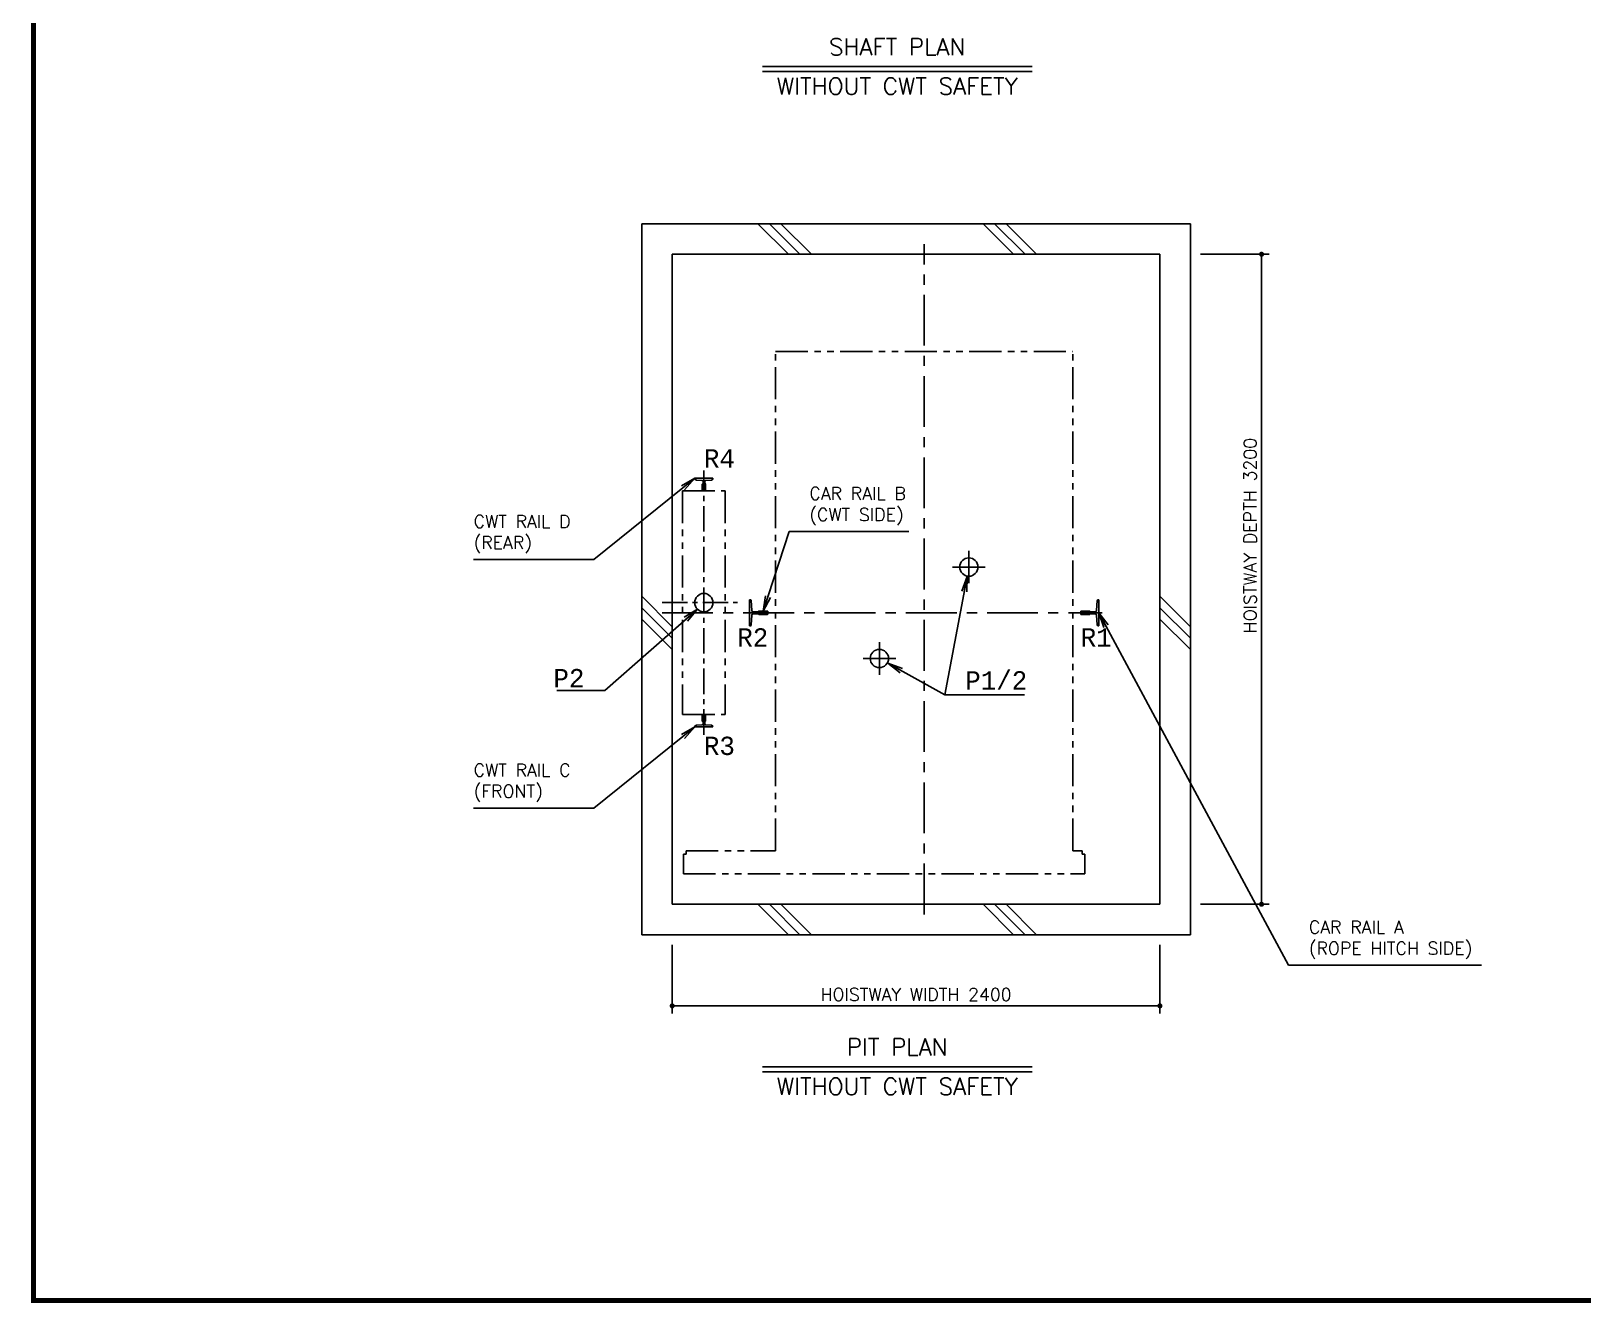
# Model space of a CAD drawing. Header units: millimetres. Extents: x -106996 to 276536, y -21995 to 37993.
# Drawn here: x 488 to 8124, y -14512 to -8251 of the extents above; entities that cross this region are included whole.
import ezdxf
from ezdxf.enums import TextEntityAlignment as Align

# ---------------------------------------------------------------- set-up
doc = ezdxf.new("R2010")
doc.units = ezdxf.units.MM
doc.header["$LTSCALE"] = 100
doc.linetypes.add('CENTERX2', pattern=[4, 2.5, -0.5, 0.5, -0.5])
doc.linetypes.add('PHANTOM2', pattern=[31.749999999999986, 15.875, -3.174999999999998, 3.174999999999998, -3.174999999999998, 3.174999999999998, -3.174999999999998])
doc.layers.get('0').update_dxf_attribs({"color": 3})
for name, color, linetype in [('BUFFER', 3, 'Continuous'), ('BUILDING', 3, 'Continuous'), ('CENTER-LINE', 7, 'CENTERX2'), ('CWT', 1, 'Continuous'), ('DIM', 2, 'Continuous'), ('FRAME', 5, 'Continuous'), ('OTHERS', 4, 'Continuous'), ('W-DASHED-LINE', 111, 'PHANTOM2')]:
    doc.layers.add(name, color=color, linetype=linetype)
doc.styles.get("Standard").update_dxf_attribs({"font": 'romans.shx', "bigfont": 'bigfont.shx'})
doc.styles.add('STYLE1', font='monos.ttf')
doc.dimstyles.new('1-50IN', dxfattribs={"dimscale": 25, "dimtxt": 2.5, "dimasz": 1, "dimexe": 1.5, "dimexo": 2, "dimgap": 1, "dimtad": 3, "dimdsep": 46, "dimtxsty": 'Standard', "dimblk1": 'DOT', "dimblk2": 'DOT', "dimsah": 1, "dimcen": 0.09, "dimclrd": 256, "dimclre": 256, "dimclrt": 256, "dimadec": 0, "dimazin": 0, "dimtfac": 1, "dimtmove": 0, "dimatfit": 3, "dimldrblk": 'DOT', "dimfxl": 0, "dimtolj": 1, "dimtzin": 0, "dimarcsym": 0})
doc.dimstyles.new('1-50IN-ARROW', dxfattribs={"dimscale": 25, "dimtxt": 2.5, "dimasz": 3, "dimexe": 1.5, "dimexo": 2, "dimgap": 1, "dimtad": 3, "dimdsep": 46, "dimtxsty": 'Standard', "dimblk1": 'OPEN', "dimblk2": 'OPEN', "dimsah": 1, "dimcen": 0.09, "dimclrd": 256, "dimclre": 256, "dimclrt": 256, "dimadec": 0, "dimazin": 0, "dimtfac": 1, "dimtmove": 0, "dimatfit": 3, "dimldrblk": 'OPEN', "dimfxl": 0, "dimtolj": 1, "dimtzin": 0, "dimarcsym": 0})

# ---------------------------------------------------------------- blocks, each defined once
blk = doc.blocks.new('SHAFT_PLAN_O')
at = {"layer": 'DIM'}
for p, q in [((-663.7281787953686, 25), (663.7281787953686, 25)), ((-663.7281787953686, 0), (663.7281787953686, 0))]:
    blk.add_line(p, q, dxfattribs=at)
blk.add_text('SHAFT PLAN', height=83.33333333333333, rotation=2.503791269200001e-06, dxfattribs=at).set_placement((0, 55), align=Align.BOTTOM_CENTER)
blk.add_text('WITHOUT CWT SAFETY', height=83.33333333333333, rotation=2.503791269200001e-06, dxfattribs=at).set_placement((0, -30), align=Align.TOP_CENTER)
blk = doc.blocks.new('BUFFER')
at = {"layer": 'BUFFER'}
blk.add_circle((-0.371045374865389, 0), 45, dxfattribs=at)
blk = doc.blocks.new('RAIL3')
at = {"layer": 'OTHERS'}
for p, q in [((-84.78717037427214, 63.500000000015), (-88.8999938959614, 63.500000000015)), ((-88.8999938959614, -63.49999999998498), (-88.8999938959614, 63.500000000015)), ((-78.1619858602362, 11.61766559720899), (-80.79314134494143, 59.71847680161681)), ((-49.05591312263277, 5.000000000015003), (-71.17243505890701, 5.000000000015003)), ((-0.7999938959551403, 7.940000000018243), (-44.49999389595222, 7.940000000018243)), ((0, 7.139999999998963), (-0.8000000000029102, 7.940000000003238)), ((0, -7.139999999998963), (0, 7.139999999998963)), ((0, -7.139999999998963), (0, 7.139999999998963)), ((-84.78717037427214, -63.49999999998498), (-88.8999938959614, -63.49999999998498)), ((-80.79314134494143, -59.71847680158589), (-78.1619858602362, -11.61766559717898)), ((-49.05591312263277, -4.999999999984993), (-71.17243505890701, -4.999999999984993)), ((-29.85245383900519, -7.939999999987321), (-44.49999389595222, -7.939999999987321)), ((-0.7999938959551403, -7.939999999987321), (-29.85245383900519, -7.939999999987321)), ((0, -7.139999999998963), (-0.8000000000029102, -7.940000000001872))]:
    blk.add_line(p, q, dxfattribs=at)
for centre, radius, start, end in [((-84.78717037427214, 59.50000000001502), 3.999999999996709, 3.131007747822764, 90), ((-71.17243505890701, 12.000000000015), 7.000000000002049, 183.1310077478226, 270), ((-49.05591312263277, 10.00000000001591), 5, 270, 325.2928902828995), ((-49.05591312263277, 10.00000000001591), 5, 325.2928902828995, 335.6694662591475), ((-84.78717037427214, -59.49999999998453), 4.00000000000034, 270, 356.8689922521772), ((-71.17243505890701, -11.99999999998454), 6.999999999999888, 90, 176.8689922521772), ((-49.05591312263277, -9.999999999984084), 4.99999999999998, 24.33053374085246, 90)]:
    blk.add_arc(centre, radius, start, end, dxfattribs=at)
blk = doc.blocks.new('PCWT_A02_L')
at = {"layer": 'CWT', "linetype": 'PHANTOM2', "ltscale": 0.1}
for p, q in [((-104.9999999999963, 549.999998473977), (-104.9999999999963, -550.0000015260227)), ((-104.9999999999963, 549.999998473977), (105.0000000000036, 549.999998473977)), ((105.0000000000036, 549.999998473977), (105.0000000000036, -550.0000015260227)), ((-104.9999999999963, -550.0000015260227), (105.0000000000036, -550.0000015260227))]:
    blk.add_line(p, q, dxfattribs=at)
at = {"layer": 'OTHERS'}
for p, q in [((3.638e-12, 612.0000045780542), (-44.49999999999635, 612.0000045780542)), ((-44.49999999999635, 612.0000045780542), (-44.49999999999635, 611.4928387624532)), ((3.638e-12, 612.0000045780542), (44.50000000000365, 612.0000045780542)), ((44.50000000000365, 612.0000045780542), (44.50000000000365, 611.4928387624532)), ((-37.13013487527496, 603.5176942472098), (-8.606165702945873, 601.26394853483)), ((-7.939999999995053, 583.4000045780557), (-3.999999999996361, 587.3400045780543)), ((-7.939999999995053, 551.0000045780542), (-7.939999999995053, 583.4000045780557)), ((-7.939999999995053, 551.0000045780542), (-6.939999999995053, 550.0000045780542)), ((3.638e-12, 550.0000045780542), (-6.939999999995053, 550.0000045780542)), ((-3.999999999996361, 587.3400045780543), (-3.999999999996361, 596.2794832128056)), ((3.638e-12, 550.0000045780542), (6.940000000002326, 550.0000045780542)), ((4.000000000003636, 587.3400045780543), (4.000000000003636, 596.2794832128056)), ((7.940000000002326, 583.4000045780557), (4.000000000003636, 587.3400045780543)), ((7.940000000002326, 551.0000045780542), (6.940000000002326, 550.0000045780542)), ((7.940000000002326, 551.0000045780542), (7.940000000002326, 583.4000045780557)), ((37.13013487528224, 603.5176942472133), (8.606165702953147, 601.26394853483)), ((-37.13013487527496, -603.5176911951785), (-8.606165702945873, -601.2639454827986)), ((-7.939999999995053, -551.000001526023), (-6.939999999995053, -550.0000015260227)), ((-7.939999999995053, -551.000001526023), (-7.939999999995053, -583.4000015260244)), ((-7.939999999995053, -583.4000015260244), (-3.999999999996361, -587.3400015260231)), ((3.638e-12, -550.0000015260227), (-6.939999999995053, -550.0000015260227)), ((-3.999999999996361, -587.3400015260231), (-3.999999999996361, -596.2794801607743)), ((3.638e-12, -550.0000015260227), (6.940000000002326, -550.0000015260227)), ((7.940000000002326, -583.4000015260244), (4.000000000003636, -587.3400015260231)), ((4.000000000003636, -587.3400015260231), (4.000000000003636, -596.2794801607743)), ((7.940000000002326, -551.000001526023), (6.940000000002326, -550.0000015260227)), ((7.940000000002326, -551.000001526023), (7.940000000002326, -583.4000015260244)), ((37.13013487528224, -603.5176911951821), (8.606165702953147, -601.2639454827986)), ((-44.49999999999635, -612.0000015260227), (-44.49999999999635, -611.4928357104218)), ((3.638e-12, -612.0000015260227), (-44.49999999999635, -612.0000015260227)), ((3.638e-12, -612.0000015260227), (44.50000000000365, -612.0000015260227)), ((44.50000000000365, -612.0000015260227), (44.50000000000365, -611.4928357104218))]:
    blk.add_line(p, q, dxfattribs=at)
for centre, radius, start, end in [((-36.49999999999636, 611.4928387624532), 8, 180, 265.4823116983306), ((36.50000000000364, 611.4928387624532), 8, 274.5176883016693, 0), ((-8.999999999996364, 596.2794832128056), 5, 0, 85.48231169833065), ((9.000000000003636, 596.2794832128056), 5, 94.51768830166938, 180), ((-36.49999999999636, -611.4928357104218), 8, 94.51768830166938, 180), ((-8.999999999996364, -596.2794801607743), 5, 274.5176883016693, 0), ((9.000000000003636, -596.2794801607743), 5, 180, 265.4823116983306), ((36.50000000000364, -611.4928357104218), 8, 0, 85.48231169833065)]:
    blk.add_arc(centre, radius, start, end, dxfattribs=at)
blk = doc.blocks.new('_OPEN')
at = {"color": 0, "linetype": 'ByBlock'}
for p, q in [((-1, 0.1666666666666666), (0, 0)), ((0, 0), (-1, -0.1666666666666666)), ((0, 0), (-1, 0))]:
    blk.add_line(p, q, dxfattribs=at)
blk = doc.blocks.new('_DOT')
at = {"color": 0, "linetype": 'ByBlock'}
blk.add_line((-0.5, 0), (-1, 0), dxfattribs=at)
at = {"color": 0, "linetype": 'ByBlock', "const_width": 0.5}
blk.add_lwpolyline([(-0.25, 0, 1), (0.25, 0, 1)], format="xyb", close=True, dxfattribs=at)
blk = doc.blocks.new('*D213')
at = {"layer": 'DEFPOINTS', "color": 0, "transparency": 16777216}
for p in [(3642.500004035668, -12699.99999691218), (6042.500004035668, -12699.99999691218), (6042.500004035668, -13049.99999691218)]:
    blk.add_point(p, dxfattribs=at)
at = {"layer": 'DIM', "lineweight": -2, "transparency": 16777216}
for p, q in [((3642.500004035668, -12749.99999691218), (3642.500004035668, -13087.49999691218)), ((6042.500004035668, -12749.99999691218), (6042.500004035668, -13087.49999691218)), ((3667.500004035668, -13049.99999691218), (6017.500004035668, -13049.99999691218))]:
    blk.add_line(p, q, dxfattribs=at)
at = {"layer": 'DIM', "lineweight": -2, "transparency": 16777216, "xscale": 25, "yscale": 25, "zscale": 25, "rotation": 180}
blk.add_blockref('_DOT', (3642.500004035668, -13049.99999691218), dxfattribs=at)
at = {"layer": 'DIM', "lineweight": -2, "transparency": 16777216, "xscale": 25, "yscale": 25, "zscale": 25}
blk.add_blockref('_DOT', (6042.500004035668, -13049.99999691218), dxfattribs=at)
at = {"layer": 'DIM', "transparency": 16777216, "insert": (4842.500004035668, -12993.74999691218), "char_height": 62.5, "attachment_point": 5}
blk.add_mtext('\\A1;HOISTWAY WIDTH 2400', dxfattribs=at)
blk = doc.blocks.new('*D214')
at = {"layer": 'DEFPOINTS', "color": 0, "transparency": 16777216}
for p in [(6192.500004035668, -9349.999996912184), (6542.500004035667, -9349.999996912184), (6192.500004035668, -12549.99999691218)]:
    blk.add_point(p, dxfattribs=at)
at = {"layer": 'DIM', "lineweight": -2, "transparency": 16777216}
for p, q in [((6242.500004035668, -9349.999996912184), (6580.000004035667, -9349.999996912184)), ((6542.500004035666, -12524.99999691218), (6542.500004035667, -9374.999996912184)), ((6242.500004035668, -12549.99999691218), (6580.000004035666, -12549.99999691218))]:
    blk.add_line(p, q, dxfattribs=at)
at = {"layer": 'DIM', "lineweight": -2, "transparency": 16777216, "xscale": 25, "yscale": 25, "zscale": 25}
for p, rotation in [((6542.500004035667, -9349.999996912184), 90), ((6542.500004035666, -12549.99999691218), 270)]:
    blk.add_blockref('_DOT', p, dxfattribs=dict(at, rotation=rotation))
at = {"layer": 'DIM', "transparency": 16777216, "insert": (6486.250004035668, -10734.99999691218), "char_height": 62.5, "attachment_point": 5, "rotation": 90}
blk.add_mtext('\\A1;HOISTWAY DEPTH 3200', dxfattribs=at)
blk = doc.blocks.new('PIT_PLAN_O')
at = {"layer": 'DIM'}
for p, q in [((-663.7281787953677, 25), (663.7281787953688, 25)), ((-663.7281787953677, 0), (663.7281787953688, 0))]:
    blk.add_line(p, q, dxfattribs=at)
blk.add_text('PIT PLAN', height=83.33333333333333, rotation=2.503791269200001e-06, dxfattribs=at).set_placement((9.095e-13, 56.25), align=Align.BOTTOM_CENTER)
blk.add_text('WITHOUT CWT SAFETY', height=83.33333333333333, rotation=2.503791269200001e-06, dxfattribs=at).set_placement((9.095e-13, -30), align=Align.TOP_CENTER)
blk = doc.blocks.new('P1-2_L')
at = {"layer": 'DIM', "insert": (201.9121567127877, -379.1028442619937), "char_height": 90, "attachment_point": 7, "style": 'STYLE1'}
blk.add_mtext('P1/2', dxfattribs=at)
at = {"layer": 'DIM'}
blk.add_leader([(211.2368925325827, 178.3153295536758), (101.9121567127877, -404.1028442619937)], dimstyle='1-50IN-ARROW', dxfattribs=at)
at = {"layer": 'DIM', "annotation_type": 0, "has_hookline": 1, "hookline_direction": 0, "text_width": 291.5038650737877}
blk.add_leader([(-178.4919278435118, -248.0939260096129), (101.9121567127877, -404.1028442619937), (176.9121567127877, -404.1028442619937)], dimstyle='1-50IN-ARROW', dxfattribs=at)

msp = doc.modelspace()

# ---------------------------------------------------------------- linework, layer by layer
at = {"layer": 'BUILDING'}
for p, q in [((3492.500004035668, -9199.999996912184), (6192.500004035668, -9199.999996912184)), ((3492.500004035668, -12699.99999691218), (3492.500004035668, -9199.999996912184)), ((4214.680004035676, -9349.999996912184), (4064.680004035661, -9199.999996912184)), ((4271.250004035668, -9349.999996912184), (4121.250004035668, -9199.999996912184)), ((4327.820004035661, -9349.999996912184), (4177.820004035661, -9199.999996912184)), ((5322.180004035676, -9349.999996912184), (5172.180004035676, -9199.999996912184)), ((5378.750004035668, -9349.999996912184), (5228.750004035668, -9199.999996912184)), ((5435.320004035661, -9349.999996912184), (5285.320004035661, -9199.999996912184)), ((6192.500004035668, -12699.99999691218), (6192.500004035668, -9199.999996912184)), ((3642.500004035668, -9349.999996912184), (6042.500004035668, -9349.999996912184)), ((3642.500004035668, -12549.99999691218), (3642.500004035668, -9349.999996912184)), ((6042.500004035668, -12549.99999691218), (6042.500004035668, -9349.999996912184)), ((3492.500004035668, -11033.42999691218), (3642.500004035668, -11183.42999691218)), ((6042.500004035668, -11033.42999691218), (6192.500004035668, -11183.42999691218)), ((3492.500004035668, -11089.99999691218), (3642.500004035668, -11239.99999691218)), ((3492.500004035668, -11146.56999691218), (3642.500004035668, -11296.56999691218)), ((6042.500004035668, -11089.99999691218), (6192.500004035668, -11239.99999691218)), ((6042.500004035668, -11146.56999691218), (6192.500004035668, -11296.56999691218)), ((3642.500004035668, -12549.99999691218), (6042.500004035668, -12549.99999691218)), ((4214.680004035676, -12699.99999691218), (4064.680004035661, -12549.99999691218)), ((4271.250004035668, -12699.99999691218), (4121.250004035668, -12549.99999691218)), ((4327.820004035661, -12699.99999691218), (4177.820004035661, -12549.99999691218)), ((5322.180004035676, -12699.99999691218), (5172.180004035676, -12549.99999691218)), ((5378.750004035668, -12699.99999691218), (5228.750004035668, -12549.99999691218)), ((5435.320004035661, -12699.99999691218), (5285.320004035661, -12549.99999691218)), ((3492.500004035668, -12699.99999691218), (6192.500004035668, -12699.99999691218))]:
    msp.add_line(p, q, dxfattribs=at)
at = {"layer": 'CENTER-LINE'}
for p, q in [((4882.500004035668, -12599.99999691218), (4882.500004035668, -9299.999996912184)), ((5102.500004035668, -10969.99999691218), (5102.500004035668, -10809.99999691218)), ((5022.500004035668, -10889.99999691218), (5182.500004035668, -10889.99999691218)), ((3592.500004035668, -11114.99999691218), (5757.500004035668, -11114.99999691218)), ((4662.500004035668, -11419.99999691218), (4662.500004035668, -11259.99999691218)), ((4582.500004035668, -11339.99999691218), (4742.500004035668, -11339.99999691218))]:
    msp.add_line(p, q, dxfattribs=at)
at = {"layer": 'CENTER-LINE', "ltscale": 0.5}
for p, q in [((3798.500004035668, -11714.99999691218), (3798.500004035668, -10414.99999691218)), ((3592.500004035668, -11064.99999691218), (3963.500004035668, -11064.99999691218))]:
    msp.add_line(p, q, dxfattribs=at)
at = {"layer": 'FRAME', "const_width": 25}
msp.add_lwpolyline([(500.0000040356681, -14499.99999691219), (20500.00000403567, -14499.99999691219), (20500.00000403567, -499.9999969121836), (500.0000040356681, -499.9999969121836)], close=True, dxfattribs=at)
at = {"layer": 'W-DASHED-LINE', "ltscale": 0.1}
for p, q in [((4151.500004035668, -9828.999996912184), (5613.500004035668, -9828.999996912184)), ((4151.500004035668, -12286.49999691218), (4151.500004035668, -9828.999996912184)), ((5613.500004035668, -12286.49999691218), (5613.500004035668, -9828.999996912184)), ((3710.500004035668, -12286.49999691218), (4151.500004035668, -12286.49999691218)), ((3710.500004035668, -12303.99999691218), (3710.500004035668, -12286.49999691218)), ((5613.500004035668, -12286.49999691218), (5659.500004035668, -12286.49999691218)), ((5659.500004035668, -12303.99999691218), (5659.500004035668, -12286.49999691218)), ((3697.500004035668, -12303.99999691218), (3710.500004035668, -12303.99999691218)), ((3697.500004035668, -12399.99999691218), (3697.500004035668, -12303.99999691218)), ((5659.500004035668, -12303.99999691218), (5672.500004035668, -12303.99999691218)), ((5672.500004035668, -12399.99999691218), (5672.500004035668, -12303.99999691218)), ((3697.500004035668, -12399.99999691218), (5672.500004035668, -12399.99999691218))]:
    msp.add_line(p, q, dxfattribs=at)

# ---------------------------------------------------------------- block references
at = {"layer": 'BUFFER'}
for p in [(5102.500004035668, -10889.99999691218), (3798.500004035668, -11064.99999691218), (4662.500004035668, -11339.99999691218)]:
    msp.add_blockref('BUFFER', p, dxfattribs=at)
at = {"layer": 'DIM'}
for name, p in [('SHAFT_PLAN_O', (4750.000004035668, -8450.906130133995)), ('P1-2_L', (4882.500004035668, -11114.99999691218)), ('PIT_PLAN_O', (4750.000004035668, -13374.99999691218))]:
    msp.add_blockref(name, p, dxfattribs=at)
at = {"layer": 'OTHERS'}
msp.add_blockref('RAIL3', (4112.500004035668, -11114.99999691218), dxfattribs=at)
at = {"layer": 'OTHERS', "rotation": 180}
msp.add_blockref('RAIL3', (5652.500004035668, -11114.99999691218), dxfattribs=at)
at = {"layer": 'W-DASHED-LINE'}
msp.add_blockref('PCWT_A02_L', (3798.500004035668, -11064.99999691218), dxfattribs=at)

# ---------------------------------------------------------------- texts
at = {"layer": 'DIM', "style": 'STYLE1'}
for s, p in [('R4', (3798.500004035668, -10399.99999691218)), ('R2', (3962.632104035671, -11281.45379691218)), ('R1', (5652.500004035668, -11281.07119691218)), ('R3', (3798.500004035668, -11814.99999691218))]:
    msp.add_text(s, height=90, dxfattribs=at).set_placement(p)
at = {"layer": 'DIM', "char_height": 62.5, "attachment_point": 4}
for s, insert in [('CAR RAIL B\\P(CWT SIDE)', (4317.500004035668, -10589.99999691218)), ('CWT RAIL D\\P(REAR)', (2665.500004035668, -10727.99999691218)), ('CWT RAIL C\\P(FRONT)', (2665.500004035668, -11951.99999691218)), ('CAR RAIL A\\P(ROPE HITCH SIDE)', (6775.500004035668, -12724.99999691218))]:
    msp.add_mtext(s, dxfattribs=dict(at, insert=insert))
at = {"layer": 'DIM', "insert": (3210.500004035668, -11481.79999691218), "char_height": 90, "attachment_point": 9, "rotation": 2.504416593605687e-06, "style": 'STYLE1'}
msp.add_mtext('P2', dxfattribs=at)

# ---------------------------------------------------------------- dimensions: what is measured, and where the dimension line sits
at = {"layer": 'DIM'}
dim = msp.add_linear_dim(base=(6542.500004035667, -9349.999996912184), p1=(6192.500004035668, -12549.99999691218), p2=(6192.500004035668, -9349.999996912184), angle=90, text='HOISTWAY DEPTH <>', dimstyle='1-50IN', override={"dimpost": '\\X'}, dxfattribs=at)
dim.commit()
dim.dimension.update_dxf_attribs({"geometry": '*D214', "text_midpoint": (6542.500004035668, -10734.99999691218), "dimtype": 160})
dim = msp.add_linear_dim(base=(6042.500004035668, -13049.99999691218), p1=(3642.500004035668, -12699.99999691218), p2=(6042.500004035668, -12699.99999691218), text='HOISTWAY WIDTH <>', dimstyle='1-50IN', override={"dimpost": '\\X'}, dxfattribs=at)
dim.commit()
dim.dimension.update_dxf_attribs({"geometry": '*D213', "text_midpoint": (4842.500004035668, -12993.74999691218)})

# ---------------------------------------------------------------- leaders
at = {"layer": 'DIM', "annotation_type": 0, "has_hookline": 1}
for points, hookline_direction, text_width in [([(3754.000004035668, -10452.99999691218), (3257.166670702335, -10852.70237786456), (3182.166670702335, -10852.70237786456)], 1, 491.6666666666667), ([(4090.500004035668, -11107.05999691218), (4217.500004035668, -10714.70237786456), (4292.500004035668, -10714.70237786456)], 0, 488.6904761904763), ([(5741.400004035662, -11114.99999691218), (6675.500004035668, -12849.70237786456), (6750.500004035668, -12849.70237786456)], 0, 848.809523809524), ([(3754.000004035668, -11676.99999691218), (3257.166670702335, -12076.70237786456), (3182.166670702335, -12076.70237786456)], 1, 491.6666666666667)]:
    msp.add_leader(points, dimstyle='1-50IN-ARROW', dxfattribs=dict(at, hookline_direction=hookline_direction, text_width=text_width))
at = {"layer": 'DIM', "annotation_type": 0, "has_hookline": 1, "hookline_direction": 1, "text_width": 135.5375966268447, "horizontal_direction": (0.999999999999999, 4.371031539999999e-08, 0)}
msp.add_leader([(3766.700004035665, -11096.79999691218), (3310.500005128426, -11496.79999254115), (3235.500005128426, -11496.79999581943)], dimstyle='1-50IN-ARROW', dxfattribs=at)

doc.saveas('drawing.dxf')
